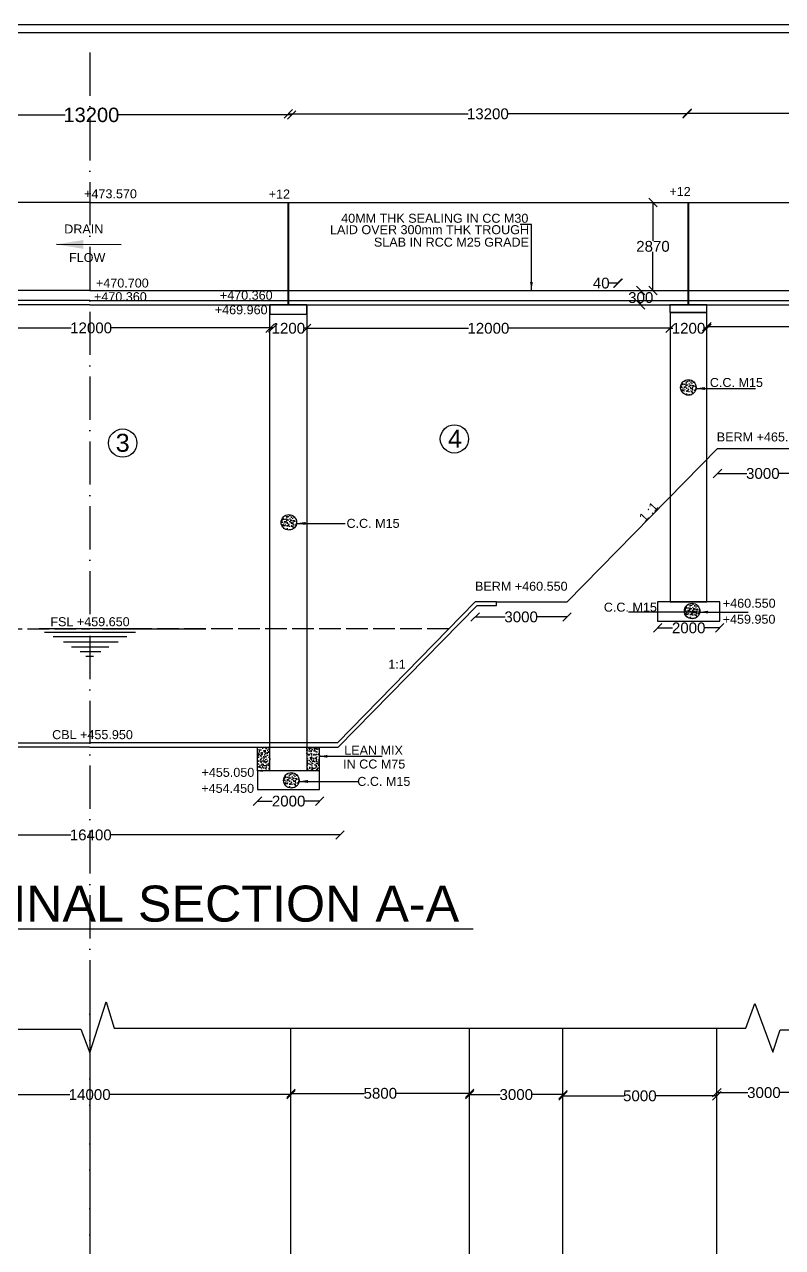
# Model space of a CAD drawing. Header units: millimetres. Extents: x 5124 to 6568637, y 2311 to 91879094.
# Drawn here: x 3359210 to 3367635, y 45951440 to 45965025 of the extents above; entities that cross this region are included whole.
import ezdxf

# ---------------------------------------------------------------- set-up
doc = ezdxf.new("R2010")
doc.units = ezdxf.units.MM
doc.header["$MEASUREMENT"] = 0
doc.linetypes.add('ACAD_ISO02W100', pattern=[15, 12, -3])
doc.linetypes.add('ACAD_ISO10W100', pattern=[18, 12, -3, 0, -3])
for name, color, linetype in [('DIMENSION', 7, 'Continuous'), ('DRAWING', 7, 'Continuous'), ('TEXT', 7, 'Continuous')]:
    doc.layers.add(name, color=color, linetype=linetype)
doc.styles.get("Standard").update_dxf_attribs({"font": 'arial.ttf', "height": 120})
doc.dimstyles.get("Standard").update_dxf_attribs({"dimtxt": 200, "dimasz": 110, "dimexe": 0.18, "dimexo": 0.0625, "dimgap": 0.09, "dimtad": 0, "dimtih": 1, "dimtoh": 1, "dimdec": 0, "dimzin": 0, "dimdsep": 46, "dimtxsty": 'Standard', "dimblk": 'OBLIQUE', "dimcen": 0.09, "dimse1": 1, "dimse2": 1, "dimadec": 0, "dimazin": 0, "dimtfac": 1, "dimtdec": 0, "dimtofl": 0, "dimtmove": 0, "dimatfit": 3, "dimfxl": 1, "dimtolj": 1, "dimtzin": 0, "dimarcsym": 0})
pattern_1 = [(130, (6719870.91, 0), (-71.72601826, -6.2752135), [7.5, -82.5]), (185, (6719870.91, 0), (13.87513336, 75.21921337), [6, -66]), (79.5486, (6719864.93, -0.52), (-57.85093817, 68.94395421), [6.374019, -70.1142112]), (133.8158, (6719870.91, 20), (-106.72410486, -16.55190143), [11.25, -123.75]), (83.3644, (6719862.01, 18.62), (-93.46627055, 97.4117871), [9.5610288, -105.1713]), (188.8158, (6719870.91, 20), (-93.46619451, 97.4118601), [9, -99]), (159, (6719860.91, 15), (-59.69070521, -40.26188907), [7.5, -82.5]), (214, (6719860.91, 15), (-24.33153319, 72.5150045), [6, -66]), (108.5486, (6719855.933, 11.645), (-84.02226286, 32.25304967), [6.374019, -70.1142112]), (142.5, (6719870.908, 0), (-1.215985532, 33.289385383), [0, -65.2, 0, -67, 0, -66.25]), (172.5, (6719870.908, 0), (-26.306953744, 39.441171188), [0, -38.2, 0, -63.7, 0, -25.25]), (212.5, (6719893.208, 0), (-53.382243617, -2.255487173), [0, -25, 0, -78, 0, -103.5]), (222.5, (6719903.21, 0), (-58.318616934, 10.010498233), [0, -32.5, 0, -51.8, 0, -73.5])]

# ---------------------------------------------------------------- blocks, each defined once
blk = doc.blocks.new('_Oblique')
at = {"color": 0, "linetype": 'ByBlock', "lineweight": -2}
blk.add_line((-0.5, -0.5), (0.5, 0.5), dxfattribs=at)
blk = doc.blocks.new('*D36')
at = {"layer": 'Defpoints', "color": 0, "transparency": 16777216}
for p in [(3357728, 45964032), (3362180, 45964020), (3362180, 45964010)]:
    blk.add_point(p, dxfattribs=at)
at = {"layer": 'DIMENSION', "color": 0, "lineweight": -2, "transparency": 16777216}
for p, q in [((3357728, 45964020), (3359661, 45964020)), ((3362180, 45964020), (3360247, 45964020))]:
    blk.add_line(p, q, dxfattribs=at)
at = {"layer": 'DIMENSION', "color": 0, "lineweight": -2, "transparency": 16777216, "xscale": 95, "yscale": 95, "zscale": 95, "rotation": 180}
blk.add_blockref('_Oblique', (3357728, 45964020), dxfattribs=at)
at = {"layer": 'DIMENSION', "color": 0, "lineweight": -2, "transparency": 16777216, "xscale": 95, "yscale": 95, "zscale": 95}
blk.add_blockref('_Oblique', (3362180, 45964020), dxfattribs=at)
at = {"layer": 'DIMENSION', "color": 0, "transparency": 16777216, "insert": (3359954, 45964020), "char_height": 160, "attachment_point": 5}
blk.add_mtext('\\A1;13200', dxfattribs=at)
blk = doc.blocks.new('*D52')
at = {"layer": 'Defpoints', "color": 0, "transparency": 16777216}
for p in [(3357176, 45956999), (3362717, 45957002), (3362717, 45956022)]:
    blk.add_point(p, dxfattribs=at)
at = {"layer": 'DIMENSION', "color": 0, "lineweight": -2, "transparency": 16777216}
for p, q in [((3357176, 45956022), (3359726, 45956022)), ((3362717, 45956022), (3360167, 45956022))]:
    blk.add_line(p, q, dxfattribs=at)
at = {"layer": 'DIMENSION', "color": 0, "lineweight": -2, "transparency": 16777216, "xscale": 95, "yscale": 95, "zscale": 95, "rotation": 180}
blk.add_blockref('_Oblique', (3357176, 45956022), dxfattribs=at)
at = {"layer": 'DIMENSION', "color": 0, "lineweight": -2, "transparency": 16777216, "xscale": 95, "yscale": 95, "zscale": 95}
blk.add_blockref('_Oblique', (3362717, 45956022), dxfattribs=at)
at = {"layer": 'DIMENSION', "color": 0, "transparency": 16777216, "insert": (3359947, 45956022), "char_height": 120, "attachment_point": 5}
blk.add_mtext('\\A1;16400', dxfattribs=at)
blk = doc.blocks.new('*D53')
at = {"layer": 'Defpoints', "color": 0, "transparency": 16777216}
for p in [(3357932, 45961650), (3361970, 45961669), (3361970, 45961654)]:
    blk.add_point(p, dxfattribs=at)
at = {"layer": 'DIMENSION', "color": 0, "lineweight": -2, "transparency": 16777216}
for p, q in [((3357932, 45961654), (3359731, 45961654)), ((3361970, 45961654), (3360171, 45961654))]:
    blk.add_line(p, q, dxfattribs=at)
at = {"layer": 'DIMENSION', "color": 0, "lineweight": -2, "transparency": 16777216, "xscale": 95, "yscale": 95, "zscale": 95, "rotation": 180}
blk.add_blockref('_Oblique', (3357932, 45961654), dxfattribs=at)
at = {"layer": 'DIMENSION', "color": 0, "lineweight": -2, "transparency": 16777216, "xscale": 95, "yscale": 95, "zscale": 95}
blk.add_blockref('_Oblique', (3361970, 45961654), dxfattribs=at)
at = {"layer": 'DIMENSION', "color": 0, "transparency": 16777216, "insert": (3359951, 45961654), "char_height": 120, "attachment_point": 5}
blk.add_mtext('\\A1;12000', dxfattribs=at)
blk = doc.blocks.new('*D54')
at = {"layer": 'Defpoints', "color": 0, "transparency": 16777216}
for p in [(3366576, 45964041), (3366576, 45964019), (3371021, 45964042)]:
    blk.add_point(p, dxfattribs=at)
at = {"layer": 'DIMENSION', "color": 0, "lineweight": -2, "transparency": 16777216}
for p, q in [((3366576, 45964041), (3368578, 45964041)), ((3371021, 45964041), (3369019, 45964041))]:
    blk.add_line(p, q, dxfattribs=at)
at = {"layer": 'DIMENSION', "color": 0, "lineweight": -2, "transparency": 16777216, "xscale": 95, "yscale": 95, "zscale": 95, "rotation": 180}
blk.add_blockref('_Oblique', (3366576, 45964041), dxfattribs=at)
at = {"layer": 'DIMENSION', "color": 0, "lineweight": -2, "transparency": 16777216, "xscale": 95, "yscale": 95, "zscale": 95}
blk.add_blockref('_Oblique', (3371021, 45964041), dxfattribs=at)
at = {"layer": 'DIMENSION', "color": 0, "transparency": 16777216, "insert": (3368799, 45964041), "char_height": 120, "attachment_point": 5}
blk.add_mtext('\\A1;13200', dxfattribs=at)
blk = doc.blocks.new('*D55')
at = {"layer": 'Defpoints', "color": 0, "transparency": 16777216}
for p in [(3362143, 45964032), (3366576, 45964019), (3362143, 45963048)]:
    blk.add_point(p, dxfattribs=at)
at = {"layer": 'DIMENSION', "color": 0, "lineweight": -2, "transparency": 16777216}
for p, q in [((3362143, 45964032), (3364140, 45964032)), ((3366576, 45964032), (3364580, 45964032))]:
    blk.add_line(p, q, dxfattribs=at)
at = {"layer": 'DIMENSION', "color": 0, "lineweight": -2, "transparency": 16777216, "xscale": 95, "yscale": 95, "zscale": 95, "rotation": 180}
blk.add_blockref('_Oblique', (3362143, 45964032), dxfattribs=at)
at = {"layer": 'DIMENSION', "color": 0, "lineweight": -2, "transparency": 16777216, "xscale": 95, "yscale": 95, "zscale": 95}
blk.add_blockref('_Oblique', (3366576, 45964032), dxfattribs=at)
at = {"layer": 'DIMENSION', "color": 0, "transparency": 16777216, "insert": (3364360, 45964032), "char_height": 120, "attachment_point": 5}
blk.add_mtext('\\A1;13200', dxfattribs=at)
blk = doc.blocks.new('*D60')
at = {"layer": 'Defpoints', "color": 0, "transparency": 16777216}
for p in [(3366794, 45961669), (3366794, 45961650), (3370809, 45961650)]:
    blk.add_point(p, dxfattribs=at)
at = {"layer": 'DIMENSION', "color": 0, "lineweight": -2, "transparency": 16777216}
for p, q in [((3366794, 45961669), (3368581, 45961669)), ((3370809, 45961669), (3369022, 45961669))]:
    blk.add_line(p, q, dxfattribs=at)
at = {"layer": 'DIMENSION', "color": 0, "lineweight": -2, "transparency": 16777216, "xscale": 95, "yscale": 95, "zscale": 95, "rotation": 180}
blk.add_blockref('_Oblique', (3366794, 45961669), dxfattribs=at)
at = {"layer": 'DIMENSION', "color": 0, "lineweight": -2, "transparency": 16777216, "xscale": 95, "yscale": 95, "zscale": 95}
blk.add_blockref('_Oblique', (3370809, 45961669), dxfattribs=at)
at = {"layer": 'DIMENSION', "color": 0, "transparency": 16777216, "insert": (3368801, 45961669), "char_height": 120, "attachment_point": 5}
blk.add_mtext('\\A1;12000', dxfattribs=at)
blk = doc.blocks.new('*D61')
at = {"layer": 'Defpoints', "color": 0, "transparency": 16777216}
for p in [(3366386, 45961650), (3366386, 45961650), (3366794, 45961650)]:
    blk.add_point(p, dxfattribs=at)
at = {"layer": 'DIMENSION', "color": 0, "lineweight": -2, "transparency": 16777216}
for p, q in [((3366386, 45961650), (3366416, 45961650)), ((3366794, 45961650), (3366763, 45961650))]:
    blk.add_line(p, q, dxfattribs=at)
at = {"layer": 'DIMENSION', "color": 0, "lineweight": -2, "transparency": 16777216, "xscale": 95, "yscale": 95, "zscale": 95, "rotation": 180}
blk.add_blockref('_Oblique', (3366386, 45961650), dxfattribs=at)
at = {"layer": 'DIMENSION', "color": 0, "lineweight": -2, "transparency": 16777216, "xscale": 95, "yscale": 95, "zscale": 95}
blk.add_blockref('_Oblique', (3366794, 45961650), dxfattribs=at)
at = {"layer": 'DIMENSION', "color": 0, "transparency": 16777216, "insert": (3366590, 45961650), "char_height": 120, "attachment_point": 5}
blk.add_mtext('\\A1;1200', dxfattribs=at)
blk = doc.blocks.new('*D62')
at = {"layer": 'Defpoints', "color": 0, "transparency": 16777216}
for p in [(3362347, 45961650), (3362347, 45961650), (3366386, 45961650)]:
    blk.add_point(p, dxfattribs=at)
at = {"layer": 'DIMENSION', "color": 0, "lineweight": -2, "transparency": 16777216}
for p, q in [((3362347, 45961650), (3364146, 45961650)), ((3366386, 45961650), (3364586, 45961650))]:
    blk.add_line(p, q, dxfattribs=at)
at = {"layer": 'DIMENSION', "color": 0, "lineweight": -2, "transparency": 16777216, "xscale": 95, "yscale": 95, "zscale": 95, "rotation": 180}
blk.add_blockref('_Oblique', (3362347, 45961650), dxfattribs=at)
at = {"layer": 'DIMENSION', "color": 0, "lineweight": -2, "transparency": 16777216, "xscale": 95, "yscale": 95, "zscale": 95}
blk.add_blockref('_Oblique', (3366386, 45961650), dxfattribs=at)
at = {"layer": 'DIMENSION', "color": 0, "transparency": 16777216, "insert": (3364366, 45961650), "char_height": 120, "attachment_point": 5}
blk.add_mtext('\\A1;12000', dxfattribs=at)
blk = doc.blocks.new('*D63')
at = {"layer": 'Defpoints', "color": 0, "transparency": 16777216}
for p in [(3361939, 45961650), (3361939, 45961650), (3362347, 45961650)]:
    blk.add_point(p, dxfattribs=at)
at = {"layer": 'DIMENSION', "color": 0, "lineweight": -2, "transparency": 16777216}
for p, q in [((3361939, 45961650), (3361970, 45961650)), ((3362347, 45961650), (3362317, 45961650))]:
    blk.add_line(p, q, dxfattribs=at)
at = {"layer": 'DIMENSION', "color": 0, "lineweight": -2, "transparency": 16777216, "xscale": 95, "yscale": 95, "zscale": 95, "rotation": 180}
blk.add_blockref('_Oblique', (3361939, 45961650), dxfattribs=at)
at = {"layer": 'DIMENSION', "color": 0, "lineweight": -2, "transparency": 16777216, "xscale": 95, "yscale": 95, "zscale": 95}
blk.add_blockref('_Oblique', (3362347, 45961650), dxfattribs=at)
at = {"layer": 'DIMENSION', "color": 0, "transparency": 16777216, "insert": (3362143, 45961650), "char_height": 120, "attachment_point": 5}
blk.add_mtext('\\A1;1200', dxfattribs=at)
blk = doc.blocks.new('*D64')
at = {"layer": 'Defpoints', "color": 0, "transparency": 16777216}
for p in [(3366059, 45962071), (3366059, 45962071), (3366059, 45961911)]:
    blk.add_point(p, dxfattribs=at)
at = {"layer": 'DIMENSION', "color": 0, "lineweight": -2, "transparency": 16777216}
for p, q in [((3366059, 45962071), (3366059, 45962052)), ((3366059, 45961911), (3366059, 45961930))]:
    blk.add_line(p, q, dxfattribs=at)
at = {"layer": 'DIMENSION', "color": 0, "lineweight": -2, "transparency": 16777216, "xscale": 95, "yscale": 95, "zscale": 95}
for p, rotation in [((3366059, 45962071), 90), ((3366059, 45961911), 270)]:
    blk.add_blockref('_Oblique', p, dxfattribs=dict(at, rotation=rotation))
at = {"layer": 'DIMENSION', "color": 0, "transparency": 16777216, "insert": (3366059, 45961991), "char_height": 120, "attachment_point": 5}
blk.add_mtext('\\A1;300', dxfattribs=at)
blk = doc.blocks.new('*D65')
at = {"layer": 'Defpoints', "color": 0, "transparency": 16777216}
for p in [(3365803, 45962071), (3365809, 45962152), (3365809, 45962071)]:
    blk.add_point(p, dxfattribs=at)
at = {"layer": 'DIMENSION', "color": 0, "lineweight": -2, "transparency": 16777216}
for p, q in [((3365803, 45962152), (3365708, 45962152)), ((3365809, 45962152), (3365803, 45962152))]:
    blk.add_line(p, q, dxfattribs=at)
at = {"layer": 'DIMENSION', "color": 0, "lineweight": -2, "transparency": 16777216, "xscale": 95, "yscale": 95, "zscale": 95, "rotation": 180}
blk.add_blockref('_Oblique', (3365803, 45962152), dxfattribs=at)
at = {"layer": 'DIMENSION', "color": 0, "lineweight": -2, "transparency": 16777216, "xscale": 95, "yscale": 95, "zscale": 95}
blk.add_blockref('_Oblique', (3365809, 45962152), dxfattribs=at)
at = {"layer": 'DIMENSION', "color": 0, "transparency": 16777216, "insert": (3365620, 45962152), "char_height": 120, "attachment_point": 5}
blk.add_mtext('\\A1;40', dxfattribs=at)
blk = doc.blocks.new('*D66')
at = {"layer": 'Defpoints', "color": 0, "transparency": 16777216}
for p in [(3366195, 45963048), (3366352, 45963048), (3366352, 45962071)]:
    blk.add_point(p, dxfattribs=at)
at = {"layer": 'DIMENSION', "color": 0, "lineweight": -2, "transparency": 16777216}
for p, q in [((3366195, 45963048), (3366195, 45962621)), ((3366195, 45962071), (3366195, 45962498))]:
    blk.add_line(p, q, dxfattribs=at)
at = {"layer": 'DIMENSION', "color": 0, "lineweight": -2, "transparency": 16777216, "xscale": 95, "yscale": 95, "zscale": 95}
for p, rotation in [((3366195, 45963048), 90), ((3366195, 45962071), 270)]:
    blk.add_blockref('_Oblique', p, dxfattribs=dict(at, rotation=rotation))
at = {"layer": 'DIMENSION', "color": 0, "transparency": 16777216, "insert": (3366195, 45962560), "char_height": 120, "attachment_point": 5}
blk.add_mtext('\\A1;2870', dxfattribs=at)
blk = doc.blocks.new('*D67')
at = {"layer": 'Defpoints', "color": 0, "transparency": 16777216}
for p in [(3366912, 45960316), (3367920, 45960316), (3366912, 45960037)]:
    blk.add_point(p, dxfattribs=at)
at = {"layer": 'DIMENSION', "color": 0, "lineweight": -2, "transparency": 16777216}
for p, q in [((3366912, 45960037), (3367237, 45960037)), ((3367920, 45960037), (3367595, 45960037))]:
    blk.add_line(p, q, dxfattribs=at)
at = {"layer": 'DIMENSION', "color": 0, "lineweight": -2, "transparency": 16777216, "xscale": 95, "yscale": 95, "zscale": 95, "rotation": 180}
blk.add_blockref('_Oblique', (3366912, 45960037), dxfattribs=at)
at = {"layer": 'DIMENSION', "color": 0, "lineweight": -2, "transparency": 16777216, "xscale": 95, "yscale": 95, "zscale": 95}
blk.add_blockref('_Oblique', (3367920, 45960037), dxfattribs=at)
at = {"layer": 'DIMENSION', "color": 0, "transparency": 16777216, "insert": (3367416, 45960037), "char_height": 120, "attachment_point": 5}
blk.add_mtext('\\A1;3000', dxfattribs=at)
blk = doc.blocks.new('*D68')
at = {"layer": 'Defpoints', "color": 0, "transparency": 16777216}
for p in [(3366247, 45958398), (3366936, 45958398), (3366247, 45958322)]:
    blk.add_point(p, dxfattribs=at)
at = {"layer": 'DIMENSION', "color": 0, "lineweight": -2, "transparency": 16777216}
for p, q in [((3366247, 45958322), (3366412, 45958322)), ((3366936, 45958322), (3366772, 45958322))]:
    blk.add_line(p, q, dxfattribs=at)
at = {"layer": 'DIMENSION', "color": 0, "lineweight": -2, "transparency": 16777216, "xscale": 95, "yscale": 95, "zscale": 95, "rotation": 180}
blk.add_blockref('_Oblique', (3366247, 45958322), dxfattribs=at)
at = {"layer": 'DIMENSION', "color": 0, "lineweight": -2, "transparency": 16777216, "xscale": 95, "yscale": 95, "zscale": 95}
blk.add_blockref('_Oblique', (3366936, 45958322), dxfattribs=at)
at = {"layer": 'DIMENSION', "color": 0, "transparency": 16777216, "insert": (3366592, 45958322), "char_height": 120, "attachment_point": 5}
blk.add_mtext('\\A1;2000', dxfattribs=at)
blk = doc.blocks.new('*D69')
at = {"layer": 'Defpoints', "color": 0, "transparency": 16777216}
for p in [(3364220, 45958612), (3365240, 45958612), (3364220, 45958444)]:
    blk.add_point(p, dxfattribs=at)
at = {"layer": 'DIMENSION', "color": 0, "lineweight": -2, "transparency": 16777216}
for p, q in [((3364220, 45958444), (3364551, 45958444)), ((3365240, 45958444), (3364909, 45958444))]:
    blk.add_line(p, q, dxfattribs=at)
at = {"layer": 'DIMENSION', "color": 0, "lineweight": -2, "transparency": 16777216, "xscale": 95, "yscale": 95, "zscale": 95, "rotation": 180}
blk.add_blockref('_Oblique', (3364220, 45958444), dxfattribs=at)
at = {"layer": 'DIMENSION', "color": 0, "lineweight": -2, "transparency": 16777216, "xscale": 95, "yscale": 95, "zscale": 95}
blk.add_blockref('_Oblique', (3365240, 45958444), dxfattribs=at)
at = {"layer": 'DIMENSION', "color": 0, "transparency": 16777216, "insert": (3364730, 45958444), "char_height": 120, "attachment_point": 5}
blk.add_mtext('\\A1;3000', dxfattribs=at)
blk = doc.blocks.new('*D70')
at = {"layer": 'Defpoints', "color": 0, "transparency": 16777216}
for p in [(3361801, 45956526), (3362491, 45956526), (3361801, 45956398)]:
    blk.add_point(p, dxfattribs=at)
at = {"layer": 'DIMENSION', "color": 0, "lineweight": -2, "transparency": 16777216}
for p, q in [((3361801, 45956398), (3361965, 45956398)), ((3362491, 45956398), (3362326, 45956398))]:
    blk.add_line(p, q, dxfattribs=at)
at = {"layer": 'DIMENSION', "color": 0, "lineweight": -2, "transparency": 16777216, "xscale": 95, "yscale": 95, "zscale": 95, "rotation": 180}
blk.add_blockref('_Oblique', (3361801, 45956398), dxfattribs=at)
at = {"layer": 'DIMENSION', "color": 0, "lineweight": -2, "transparency": 16777216, "xscale": 95, "yscale": 95, "zscale": 95}
blk.add_blockref('_Oblique', (3362491, 45956398), dxfattribs=at)
at = {"layer": 'DIMENSION', "color": 0, "transparency": 16777216, "insert": (3362146, 45956398), "char_height": 120, "attachment_point": 5}
blk.add_mtext('\\A1;2000', dxfattribs=at)
blk = doc.blocks.new('*D122')
at = {"layer": 'Defpoints', "color": 0, "transparency": 16777216}
for p in [(3362172, 45953138), (3357699, 45953006), (3362172, 45953006)]:
    blk.add_point(p, dxfattribs=at)
at = {"layer": 'DIMENSION', "color": 0, "lineweight": -2, "transparency": 16777216}
for p, q in [((3357699, 45953138), (3359715, 45953138)), ((3362172, 45953138), (3360155, 45953138))]:
    blk.add_line(p, q, dxfattribs=at)
at = {"layer": 'DIMENSION', "color": 0, "lineweight": -2, "transparency": 16777216, "xscale": 95, "yscale": 95, "zscale": 95, "rotation": 180}
blk.add_blockref('_Oblique', (3357699, 45953138), dxfattribs=at)
at = {"layer": 'DIMENSION', "color": 0, "lineweight": -2, "transparency": 16777216, "xscale": 95, "yscale": 95, "zscale": 95}
blk.add_blockref('_Oblique', (3362172, 45953138), dxfattribs=at)
at = {"layer": 'DIMENSION', "color": 0, "transparency": 16777216, "insert": (3359935, 45953138), "char_height": 120, "attachment_point": 5}
blk.add_mtext('\\A1;14000', dxfattribs=at)
blk = doc.blocks.new('*D123')
at = {"layer": 'Defpoints', "color": 0, "transparency": 16777216}
for p in [(3364158, 45953152), (3362172, 45953006), (3364158, 45953006)]:
    blk.add_point(p, dxfattribs=at)
at = {"layer": 'DIMENSION', "color": 0, "lineweight": -2, "transparency": 16777216}
for p, q in [((3362172, 45953152), (3362986, 45953152)), ((3364158, 45953152), (3363344, 45953152))]:
    blk.add_line(p, q, dxfattribs=at)
at = {"layer": 'DIMENSION', "color": 0, "lineweight": -2, "transparency": 16777216, "xscale": 95, "yscale": 95, "zscale": 95, "rotation": 180}
blk.add_blockref('_Oblique', (3362172, 45953152), dxfattribs=at)
at = {"layer": 'DIMENSION', "color": 0, "lineweight": -2, "transparency": 16777216, "xscale": 95, "yscale": 95, "zscale": 95}
blk.add_blockref('_Oblique', (3364158, 45953152), dxfattribs=at)
at = {"layer": 'DIMENSION', "color": 0, "transparency": 16777216, "insert": (3363165, 45953152), "char_height": 120, "attachment_point": 5}
blk.add_mtext('\\A1;5800', dxfattribs=at)
blk = doc.blocks.new('*D124')
at = {"layer": 'Defpoints', "color": 0, "transparency": 16777216}
for p in [(3365195, 45953138), (3364158, 45952824), (3365195, 45952824)]:
    blk.add_point(p, dxfattribs=at)
at = {"layer": 'DIMENSION', "color": 0, "lineweight": -2, "transparency": 16777216}
for p, q in [((3364158, 45953138), (3364497, 45953138)), ((3365195, 45953138), (3364855, 45953138))]:
    blk.add_line(p, q, dxfattribs=at)
at = {"layer": 'DIMENSION', "color": 0, "lineweight": -2, "transparency": 16777216, "xscale": 95, "yscale": 95, "zscale": 95, "rotation": 180}
blk.add_blockref('_Oblique', (3364158, 45953138), dxfattribs=at)
at = {"layer": 'DIMENSION', "color": 0, "lineweight": -2, "transparency": 16777216, "xscale": 95, "yscale": 95, "zscale": 95}
blk.add_blockref('_Oblique', (3365195, 45953138), dxfattribs=at)
at = {"layer": 'DIMENSION', "color": 0, "transparency": 16777216, "insert": (3364676, 45953138), "char_height": 120, "attachment_point": 5}
blk.add_mtext('\\A1;3000', dxfattribs=at)
blk = doc.blocks.new('*D125')
at = {"layer": 'Defpoints', "color": 0, "transparency": 16777216}
for p in [(3366904, 45953124), (3365195, 45952716), (3366904, 45952716)]:
    blk.add_point(p, dxfattribs=at)
at = {"layer": 'DIMENSION', "color": 0, "lineweight": -2, "transparency": 16777216}
for p, q in [((3365195, 45953124), (3365870, 45953124)), ((3366904, 45953124), (3366228, 45953124))]:
    blk.add_line(p, q, dxfattribs=at)
at = {"layer": 'DIMENSION', "color": 0, "lineweight": -2, "transparency": 16777216, "xscale": 95, "yscale": 95, "zscale": 95, "rotation": 180}
blk.add_blockref('_Oblique', (3365195, 45953124), dxfattribs=at)
at = {"layer": 'DIMENSION', "color": 0, "lineweight": -2, "transparency": 16777216, "xscale": 95, "yscale": 95, "zscale": 95}
blk.add_blockref('_Oblique', (3366904, 45953124), dxfattribs=at)
at = {"layer": 'DIMENSION', "color": 0, "transparency": 16777216, "insert": (3366049, 45953124), "char_height": 120, "attachment_point": 5}
blk.add_mtext('\\A1;5000', dxfattribs=at)
blk = doc.blocks.new('*D126')
at = {"layer": 'Defpoints', "color": 0, "transparency": 16777216}
for p in [(3367952, 45953160), (3366904, 45952803), (3367952, 45952803)]:
    blk.add_point(p, dxfattribs=at)
at = {"layer": 'DIMENSION', "color": 0, "lineweight": -2, "transparency": 16777216}
for p, q in [((3366904, 45953160), (3367249, 45953160)), ((3367952, 45953160), (3367607, 45953160))]:
    blk.add_line(p, q, dxfattribs=at)
at = {"layer": 'DIMENSION', "color": 0, "lineweight": -2, "transparency": 16777216, "xscale": 95, "yscale": 95, "zscale": 95, "rotation": 180}
blk.add_blockref('_Oblique', (3366904, 45953160), dxfattribs=at)
at = {"layer": 'DIMENSION', "color": 0, "lineweight": -2, "transparency": 16777216, "xscale": 95, "yscale": 95, "zscale": 95}
blk.add_blockref('_Oblique', (3367952, 45953160), dxfattribs=at)
at = {"layer": 'DIMENSION', "color": 0, "transparency": 16777216, "insert": (3367428, 45953160), "char_height": 120, "attachment_point": 5}
blk.add_mtext('\\A1;3000', dxfattribs=at)

msp = doc.modelspace()

# ---------------------------------------------------------------- hatches: boundary and pattern name
at = {"layer": 'DRAWING'}
h = msp.add_hatch(dxfattribs=at)
h.set_pattern_fill('AR-CONC,_O', color=256, scale=10)
h.set_pattern_definition([(130, (6724283.437, 4364.75), (-71.72601826, -6.2752135), [7.5, -82.5]), (185, (6724283.44, 4364.75), (13.87513336, 75.21921337), [6, -66]), (79.5486, (6724277.46, 4364.23), (-57.85093817, 68.94395421), [6.374019, -70.1142112]), (133.8158, (6724283.44, 4384.75), (-106.72410486, -16.55190143), [11.25, -123.75]), (83.3644, (6724274.54, 4383.37), (-93.46627055, 97.4117871), [9.5610288, -105.1713]), (188.8158, (6724283.44, 4384.75), (-93.46619451, 97.4118601), [9, -99]), (159, (6724273.437, 4379.75), (-59.69070521, -40.26188907), [7.5, -82.5]), (214, (6724273.44, 4379.75), (-24.33153319, 72.5150045), [6, -66]), (108.5486, (6724268.46, 4376.4), (-84.02226286, 32.25304967), [6.374019, -70.1142112]), (142.5, (6724283.437, 4364.752), (-1.215985532, 33.289385383), [0, -65.2, 0, -67, 0, -66.25]), (172.5, (6724283.437, 4364.752), (-26.306953744, 39.441171188), [0, -38.2, 0, -63.7, 0, -25.25]), (212.5, (6724305.737, 4364.752), (-53.382243617, -2.255487173), [0, -25, 0, -78, 0, -103.5]), (222.5, (6724315.737, 4364.75), (-58.318616934, 10.010498233), [0, -32.5, 0, -51.8, 0, -73.5])])
h.paths.add_polyline_path([(3366674.3, 45960993.1, -1), (3366502.3, 45960993.1, -1)])
h = msp.add_hatch(dxfattribs=at)
h.set_pattern_fill('AR-CONC,_O', color=256, scale=10)
h.set_pattern_definition([(130, (6719844.35, 2866.185), (-71.72601826, -6.2752135), [7.5, -82.5]), (185, (6719844.35, 2866.185), (13.87513336, 75.21921337), [6, -66]), (79.5486, (6719838.37, 2865.66), (-57.85093817, 68.94395421), [6.374019, -70.1142112]), (133.8158, (6719844.35, 2886.185), (-106.72410486, -16.55190143), [11.25, -123.75]), (83.3644, (6719835.46, 2884.81), (-93.46627055, 97.4117871), [9.5610288, -105.1713]), (188.8158, (6719844.35, 2886.18), (-93.46619451, 97.4118601), [9, -99]), (159, (6719834.35, 2881.185), (-59.69070521, -40.26188907), [7.5, -82.5]), (214, (6719834.35, 2881.185), (-24.33153319, 72.5150045), [6, -66]), (108.5486, (6719829.375, 2877.83), (-84.02226286, 32.25304967), [6.374019, -70.1142112]), (142.5, (6719844.35, 2866.185), (-1.215985532, 33.289385383), [0, -65.2, 0, -67, 0, -66.25]), (172.5, (6719844.35, 2866.185), (-26.306953744, 39.441171188), [0, -38.2, 0, -63.7, 0, -25.25]), (212.5, (6719866.65, 2866.185), (-53.382243617, -2.255487173), [0, -25, 0, -78, 0, -103.5]), (222.5, (6719876.65, 2866.185), (-58.318616934, 10.010498233), [0, -32.5, 0, -51.8, 0, -73.5])])
h.paths.add_polyline_path([(3362235.2, 45959494.5, -1), (3362063.3, 45959494.5, -1)])
h = msp.add_hatch(dxfattribs=at)
h.set_pattern_fill('AR-CONC,_O', color=256, scale=10)
h.set_pattern_definition([(130, (6724325.106, 1881.225), (-71.72601826, -6.2752135), [7.5, -82.5]), (185, (6724325.106, 1881.225), (13.87513336, 75.21921337), [6, -66]), (79.5486, (6724319.13, 1880.7), (-57.85093817, 68.94395421), [6.374019, -70.1142112]), (133.8158, (6724325.11, 1901.225), (-106.72410486, -16.55190143), [11.25, -123.75]), (83.3644, (6724316.21, 1899.85), (-93.46627055, 97.4117871), [9.5610288, -105.1713]), (188.8158, (6724325.11, 1901.22), (-93.46619451, 97.4118601), [9, -99]), (159, (6724315.106, 1896.225), (-59.69070521, -40.26188907), [7.5, -82.5]), (214, (6724315.106, 1896.225), (-24.33153319, 72.5150045), [6, -66]), (108.5486, (6724310.13, 1892.87), (-84.02226286, 32.25304967), [6.374019, -70.1142112]), (142.5, (6724325.106, 1881.225), (-1.215985532, 33.289385383), [0, -65.2, 0, -67, 0, -66.25]), (172.5, (6724325.106, 1881.225), (-26.306953744, 39.441171188), [0, -38.2, 0, -63.7, 0, -25.25]), (212.5, (6724347.406, 1881.225), (-53.382243617, -2.255487173), [0, -25, 0, -78, 0, -103.5]), (222.5, (6724357.406, 1881.225), (-58.318616934, 10.010498233), [0, -32.5, 0, -51.8, 0, -73.5])])
h.paths.add_polyline_path([(3366716, 45958509.6, -1), (3366544, 45958509.6, -1)])
h = msp.add_hatch(dxfattribs=at)
h.set_pattern_fill('AR-CONC,_O', color=256, scale=10)
h.set_pattern_definition(pattern_1)
h.paths.add_polyline_path([(3362490.6, 45956998.7), (3362347.1, 45956998.7), (3362347.1, 45956736.1), (3362490.6, 45956736.1)])
h.paths.add_polyline_path([(3361800.5, 45956736.1), (3361939.1, 45956736.1), (3361939.1, 45956998.7), (3361800.5, 45956998.7)])
h = msp.add_hatch(dxfattribs=at)
h.set_pattern_fill('AR-CONC,_O', color=256, scale=10)
h.set_pattern_definition(pattern_1)
h.paths.add_polyline_path([(3362261.8, 45956628.3, -1), (3362089.8, 45956628.3, -1)])

# ---------------------------------------------------------------- linework, layer by layer
at = {"layer": 'DIMENSION'}
msp.add_lwpolyline([(3338707.2, 45953886.2), (3342488.6, 45953886.2), (3342561, 45953621.2), (3342760, 45954175.4), (3342856.5, 45953874.2), (3349700.1, 45953874.2), (3349790, 45953627.2), (3349974.5, 45954194.3), (3350054.9, 45953863.5), (3359837, 45953863.5), (3359935.5, 45953601.6), (3360117.8, 45954170.3), (3360208.8, 45953876.8), (3367226.1, 45953876.8), (3367327.2, 45954151.2), (3367526.1, 45953610.5), (3367607.7, 45953858), (3377842.2, 45953858)], dxfattribs=at)
at = {"layer": 'DRAWING'}
for points in [[(3337339.5, 45965025.3), (3388705.8, 45965025.3), (3388705.8, 45927310.5), (3337339.5, 45927310.5)], [(3337429.6, 45964935.3), (3388615.7, 45964935.3), (3388615.7, 45927400.6), (3337429.6, 45927400.6)], [(3362347.1, 45956736.1), (3361939.1, 45956736.1), (3361939.1, 45961910.7), (3362347.1, 45961910.7)], [(3362347.1, 45961910.7), (3361939.1, 45961910.7), (3361939.1, 45961807.3), (3362347.1, 45961807.3)], [(3366793.5, 45961910.7), (3366381.5, 45961910.7), (3366381.5, 45961825.8), (3366793.5, 45961825.8)], [(3366793.5, 45961825.8), (3366385.5, 45961825.8), (3366385.5, 45958610.3), (3366793.5, 45958610.3)], [(3366936.4, 45958610.3), (3366246.9, 45958610.3), (3366246.9, 45958398.1), (3366936.4, 45958398.1)], [(3362490.6, 45956736.1), (3361800.5, 45956736.1), (3361800.5, 45956526.1), (3362490.6, 45956526.1)]]:
    msp.add_lwpolyline(points, close=True, dxfattribs=at)
at = {"layer": 'DRAWING', "linetype": 'ACAD_ISO10W100', "ltscale": 40}
for points in [[(3359935.5, 45964714.3), (3359935.5, 45934527.1)], [(3359935.5, 45964714.3), (3359935.5, 45955739.1)], [(3359935.5, 45954353.2), (3359935.5, 45954341.4)], [(3359935.5, 45954341.4), (3359935.5, 45934527.1)]]:
    msp.add_lwpolyline(points, dxfattribs=at)
at = {"layer": 'DRAWING'}
for points in [[(3364454.4, 45958612.3), (3365240.4, 45958612.3), (3366912.1, 45960315.8), (3367920.1, 45960315.8), (3370500.4, 45962073.9), (3372365.8, 45962082.9), (3372372.3, 45963303.4), (3371009, 45963303.4), (3371009, 45962073.9)], [(3359935.5, 45963048.4), (3348861.9, 45963048.4)], [(3359935.5, 45963048.4), (3371009, 45963048.4)], [(3359935.5, 45962071.2), (3348861.9, 45962071.2), (3348861.9, 45962234.3)], [(3359935.5, 45962071.2), (3371009, 45962071.2), (3371009, 45962234.3)], [(3359935.5, 45961958.3), (3348861.9, 45961958.3), (3348861.9, 45962121.5)], [(3359935.5, 45961910.7), (3348861.9, 45961910.7), (3348861.9, 45962073.9)], [(3359935.5, 45961958.3), (3371009, 45961958.3), (3371009, 45962121.5)], [(3359935.5, 45961910.7), (3371009, 45961910.7), (3371009, 45962073.9)], [(3359935.5, 45956998.7), (3357175.8, 45956998.7), (3355628.7, 45958572.3), (3355416.5, 45958572.3), (3355416.5, 45958612.3), (3355650.7, 45958612.3), (3357180.7, 45957046.4), (3359936.5, 45957046.4)], [(3359935.5, 45956998.7), (3362695.1, 45956998.7), (3364242.2, 45958572.3), (3364454.4, 45958572.3), (3364454.4, 45958612.3), (3364220.2, 45958612.3), (3362690.2, 45957046.4), (3359934.4, 45957046.4)], [(3360521.3, 45958312.1), (3359374, 45958312.1)], [(3360445.4, 45958270.2), (3359432.1, 45958270.2)], [(3360078.2, 45958312.1), (3361225.4, 45958312.1)], [(3360348, 45958221.6), (3359529.5, 45958221.6)], [(3360250.6, 45958165.1), (3359645.8, 45958165.1)], [(3360146.9, 45958107), (3359733.8, 45958107)], [(3360060.5, 45958056.7), (3359829.6, 45958056.7)], [(3359978.8, 45958006.5), (3359892.4, 45958006.5)], [(3361800.5, 45956736.1), (3361800.5, 45956998.7)], [(3362490.6, 45956736.1), (3362490.6, 45956998.7)], [(3362706.7, 45943547.9), (3362172, 45946140.8), (3362172, 45953863.5)], [(3364692.6, 45943547.9), (3364157.9, 45946140.8), (3364157.9, 45953863.5)], [(3367438.4, 45943547.9), (3366903.7, 45946140.8), (3366903.7, 45953863.5)]]:
    msp.add_lwpolyline(points, dxfattribs=at)
at = {"layer": 'DRAWING', "const_width": 20}
for points in [[(3362143.1, 45961910.7), (3362143.1, 45963048.4)], [(3366587.5, 45961910.7), (3366587.5, 45963052.4)]]:
    msp.add_lwpolyline(points, dxfattribs=at)
at = {"layer": 'DRAWING', "linetype": 'ACAD_ISO02W100', "ltscale": 20}
for points in [[(3355944, 45958312.1), (3359935.5, 45958312.1)], [(3363926.9, 45958312.1), (3359935.5, 45958312.1)]]:
    msp.add_lwpolyline(points, dxfattribs=at)
at = {"layer": 'DRAWING'}
for centre, radius in [((3366588.3, 45960993.1), 86), ((3363988.5, 45960421.6), 157), ((3360302, 45960375.2), 157), ((3362149.2, 45959494.5), 86), ((3366630, 45958509.6), 86), ((3362175.8, 45956628.3), 86)]:
    msp.add_circle(centre, radius, dxfattribs=at)
at = {"layer": 'TEXT'}
msp.add_lwpolyline([(3365729.7, 45943547.9), (3365195, 45946140.8), (3365195, 45953863.5)], dxfattribs=at)

# ---------------------------------------------------------------- texts
for s, height, p in [('+473.570', 100, (3359873.5, 45963094.6)), ('+12', 100, (3361924.4, 45963092)), ('+12', 100, (3366377.7, 45963119.9)), ('40MM THK SEALING IN CC M30', 100, (3362730.2, 45962822.7)), ('DRAIN', 100, (3359652.5, 45962703.4)), ('LAID OVER 300mm THK TROUGH', 100, (3362605.8, 45962695.8)), ('SLAB IN RCC M25 GRADE', 100, (3363093.9, 45962557.3)), ('FLOW', 100, (3359706, 45962386.5)), ('+470.700', 100, (3360005.2, 45962103.2)), ('+470.360', 100, (3359983.4, 45961951.5)), ('+470.360', 100, (3361382.1, 45961967.6)), ('+469.960', 100, (3361325.8, 45961805.8)), ('C.C. M15  ', 100, (3366827.2, 45960998.7)), ('3', 200, (3360224.6, 45960278.7)), ('4', 200, (3363917.1, 45960325)), ('BERM +465.550', 100, (3366904.4, 45960393.5)), ('C.C. M15  ', 100, (3362789.3, 45959433.6)), ('BERM +460.550', 100, (3364217.5, 45958735.1)), ('+460.550', 100, (3366971.8, 45958546.4)), ('C.C. M15  ', 100, (3365648.9, 45958502.7)), ('FSL +459.650', 100, (3359498, 45958341.1)), ('+459.950', 100, (3366969.7, 45958368.5)), ('1:1', 100, (3363253.3, 45957868.2)), ('CBL +455.950', 100, (3359518.1, 45957086.5)), ('LEAN MIX', 100, (3362764.4, 45956912.7)), ('+455.050', 100, (3361178, 45956667.9)), ('IN CC M75', 100, (3362751.6, 45956760.1)), ('C.C. M15  ', 100, (3362909.2, 45956567.4)), ('+454.450', 100, (3361175.9, 45956490.1)), ('%%ULONGITUDINAL SECTION A-A ', 400, (3356187.3, 45955059.8))]:
    msp.add_text(s, height=height, dxfattribs=at).set_placement(p)
msp.add_text('1 :1', height=100, rotation=47.13975, dxfattribs=at).set_placement((3366103.2, 45959491.6))

# ---------------------------------------------------------------- dimensions: what is measured, and where the dimension line sits
at = {"layer": 'DIMENSION'}
for base, p1, p2, text, picture, middle in [((3362180.4, 45964020.2), (3357727.8, 45964031.7), (3362180.4, 45964009.6), '13200', '*D36', (3359954.1, 45964020.2)), ((3361970.4, 45961654.5), (3357931.8, 45961649.7), (3361970.4, 45961668.6), '12000', '*D53', (3359951.1, 45961654.5)), ((3362717.2, 45956021.6), (3357175.8, 45956998.7), (3362717.2, 45957002.1), '16400', '*D52', (3359946.5, 45956021.6)), ((3362172, 45953137.5), (3357698.9, 45953006.5), (3362172, 45953006.5), '14000', '*D122', (3359935.5, 45953137.5)), ((3364157.9, 45953152), (3362172, 45953006.5), (3364157.9, 45953006.5), '5800', '*D123', (3363165, 45953152)), ((3365195, 45953137.5), (3364157.9, 45952824), (3365195, 45952824), '3000', '*D124', (3364676.5, 45953137.5)), ((3367952.5, 45953160.5), (3366903.7, 45952803), (3367952.5, 45952803), '3000', '*D126', (3367428.1, 45953160.5)), ((3366903.7, 45953124), (3365195, 45952715.5), (3366903.7, 45952715.5), '5000', '*D125', (3366049.3, 45953124))]:
    dim = msp.add_linear_dim(base=base, p1=p1, p2=p2, text=text, dimstyle='Standard', override={"dimasz": 95, "dimarcsym": 1}, dxfattribs=at)
    dim.commit()
    dim.dimension.update_dxf_attribs({"geometry": picture, "text_midpoint": middle})
for base, p1, p2, angle, text, picture, middle in [((3362143.1, 45964031.7), (3366576.2, 45964018.8), (3362143.1, 45963048.4), 180, '13200', '*D55', (3364359.6, 45964031.7)), ((3366576.2, 45964040.7), (3371020.9, 45964042.1), (3366576.2, 45964018.8), 180, '13200', '*D54', (3368798.5, 45964040.7)), ((3366195, 45963048.4), (3366351.8, 45962071.2), (3366351.8, 45963048.4), 90, '2870', '*D66', (3366195, 45962559.8)), ((3366058.7, 45962071.2), (3366058.7, 45961910.7), (3366058.7, 45962071.2), 90, '300', '*D64', (3366058.7, 45961991)), ((3361939.1, 45961649.7), (3362347.1, 45961649.7), (3361939.1, 45961649.7), 180, '1200', '*D63', (3362143.1, 45961649.7)), ((3362347.1, 45961649.7), (3366385.5, 45961649.7), (3362347.1, 45961649.7), 180, '12000', '*D62', (3364366.3, 45961649.7)), ((3366385.5, 45961649.7), (3366793.5, 45961649.7), (3366385.5, 45961649.7), 180, '1200', '*D61', (3366589.5, 45961649.7)), ((3366793.5, 45961669.4), (3370809.5, 45961649.7), (3366793.5, 45961649.7), 180, '12000', '*D60', (3368801.5, 45961669.4)), ((3366912.1, 45960036.7), (3367920.1, 45960315.8), (3366912.1, 45960315.8), 180, '3000', '*D67', (3367416.1, 45960036.7)), ((3364220.2, 45958443.7), (3365240.4, 45958612.3), (3364220.2, 45958612.3), 180, '3000', '*D69', (3364730.3, 45958443.7)), ((3366246.9, 45958322.2), (3366936.4, 45958398.1), (3366246.9, 45958398.1), 180, '2000', '*D68', (3366591.6, 45958322.2)), ((3361800.5, 45956397.7), (3362490.6, 45956526.1), (3361800.5, 45956526.1), 180, '2000', '*D70', (3362145.5, 45956397.7))]:
    dim = msp.add_linear_dim(base=base, p1=p1, p2=p2, angle=angle, text=text, dimstyle='Standard', override={"dimasz": 95, "dimarcsym": 1}, dxfattribs=at)
    dim.commit()
    dim.dimension.update_dxf_attribs({"geometry": picture, "text_midpoint": middle})
dim = msp.add_linear_dim(base=(3365809.3, 45962151.5), p1=(3365803.2, 45962071.2), p2=(3365809.3, 45962071.2), angle=180, text='40', dimstyle='Standard', override={"dimasz": 95, "dimarcsym": 1}, dxfattribs=at)
dim.commit()
dim.dimension.update_dxf_attribs({"geometry": '*D65', "text_midpoint": (3365620, 45962151.5), "dimtype": 160})

# ---------------------------------------------------------------- leaders
for points, override in [([(3364844.8, 45962071.2), (3364844.8, 45962804.9), (3364720.9, 45962804.9)], {"dimasz": 95, "dimgap": 0.09, "dimtad": 0, "dimarcsym": 1}), ([(3359565.3, 45962583.2), (3360286.3, 45962579.4)], {"dimasz": 300, "dimgap": 0.09, "dimtad": 0, "dimarcsym": 1}), ([(3366679.7, 45960981.3), (3367332.7, 45960981.3)], {"dimasz": 95, "dimgap": 0.09, "dimtad": 0, "dimarcsym": 1}), ([(3362240.7, 45959482.7), (3362733.2, 45959482.7)], {"dimasz": 95, "dimgap": 0.09, "dimtad": 0, "dimarcsym": 1}), ([(3366721.4, 45958497.8), (3365921.5, 45958497.8)], {"dimasz": 95, "dimgap": 0.09, "dimtad": 0, "dimarcsym": 1}), ([(3362483.1, 45956896), (3363187.5, 45956896)], {"dimasz": 95, "dimgap": 0.09, "dimtad": 0, "dimarcsym": 1}), ([(3362267.2, 45956616.5), (3362920.1, 45956616.5)], {"dimasz": 95, "dimgap": 0.09, "dimtad": 0, "dimarcsym": 1})]:
    msp.add_leader(points, dimstyle='Standard', override=override, dxfattribs=at)
at = {"layer": 'DRAWING'}
for points in [[(3366670.2, 45960981.3), (3367212.2, 45960981.3)], [(3362231.1, 45959482.7), (3362773.2, 45959482.7)], [(3366711.8, 45958497.8), (3367253.9, 45958497.8)], [(3362257.6, 45956616.5), (3362799.7, 45956616.5)]]:
    msp.add_leader(points, dimstyle='Standard', override={"dimasz": 95, "dimgap": 0.09, "dimtad": 0, "dimarcsym": 1}, dxfattribs=at)

doc.saveas('drawing.dxf')
